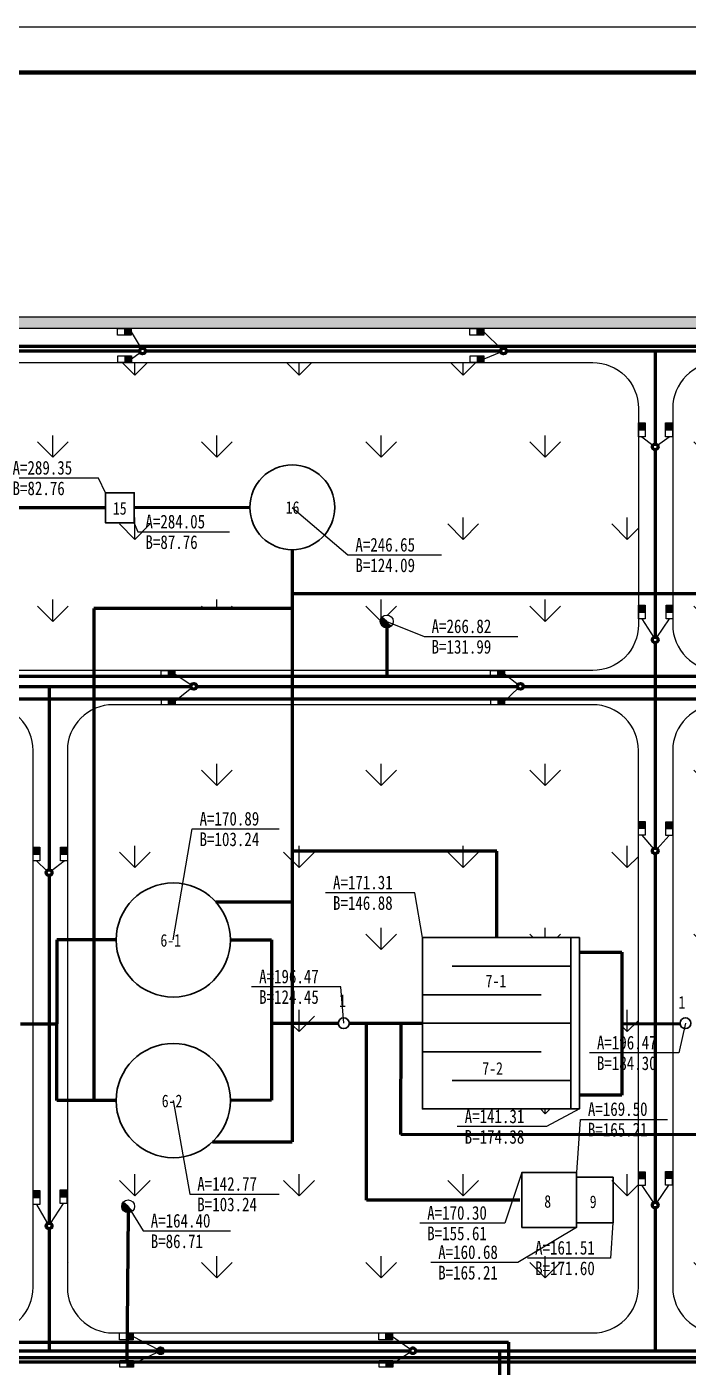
# Model space of a CAD drawing. Header units: millimetres. Extents: x 210832 to 1443773, y 126806 to 1026245.
# Drawn here: x 210980.7 to 211125.5, y 127106.3 to 127399.7 of the extents above; entities that cross this region are included whole.
import ezdxf
from ezdxf.enums import TextEntityAlignment as Align
from ezdxf.lldxf.tags import DXFTag

# ---------------------------------------------------------------- set-up
doc = ezdxf.new("R2010")
doc.units = ezdxf.units.MM
doc.header["$LTSCALE"] = 500
for name, color, linetype, lineweight in [('厂区污水管', 141, 'CW_LINE', 60), ('厂区给水管', 60, 'G_LINE', 60), ('回流污泥管', 241, 'HN_LINE', 60), ('构筑物', 7, 'Continuous', 30), ('污水管', 2, 'W_LINE', 60), ('污泥管', 40, 'WN_LINE', 60), ('泄空管', 134, 'XK_LINE', 60), ('空气管', 5, 'K_LINE', 60), ('超越管', 94, 'CY_LINE', 60), ('雨水管', 20, 'Y_LINE', 60)]:
    doc.layers.add(name, color=color, linetype=linetype, lineweight=lineweight)
for name, color, linetype in [('标注', 3, 'Continuous'), ('消火栓', 7, 'Continuous'), ('草地', 7, 'Continuous'), ('道路', 200, 'Continuous')]:
    doc.layers.add(name, color=color, linetype=linetype)
doc.styles.add('Dim_ZB', font='txt', dxfattribs={"width": 0.8})
doc.styles.get("Standard").update_dxf_attribs({"font": 'arial.ttf'})
tags = doc.linetypes.add('CW_LINE', pattern='A,12.7,-5.08,["CW",Standard,S=2.54,R=0,X=-2.54,Y=-1.27],-6.35', length=24.13).pattern_tags.tags
tags[6] = DXFTag(74, 10)
tags = doc.linetypes.add('CY_LINE', pattern='A,12.7,-5.08,["CY",Standard,S=2.54,R=0,X=-2.54,Y=-1.27],-6.35', length=24.13).pattern_tags.tags
tags[6] = DXFTag(74, 10)
tags = doc.linetypes.add('G_LINE', pattern='A,12.7,-5.08,["G",Standard,S=2.54,R=0,X=-2.54,Y=-1.27],-6.35', length=24.13).pattern_tags.tags
tags[6] = DXFTag(74, 10)
tags = doc.linetypes.add('HN_LINE', pattern='A,12.7,-5.08,["HN",Standard,S=2.54,R=0,X=-2.54,Y=-1.27],-6.35', length=24.13).pattern_tags.tags
tags[6] = DXFTag(74, 10)
tags = doc.linetypes.add('K_LINE', pattern='A,12.7,-5.08,["K",Standard,S=2.54,R=0,X=-2.54,Y=-1.27],-6.35', length=24.13).pattern_tags.tags
tags[6] = DXFTag(74, 10)
tags = doc.linetypes.add('W_LINE', pattern='A,12.7,-5.08,["W",Standard,S=2.54,R=0,X=-2.54,Y=-1.27],-6.35', length=24.13).pattern_tags.tags
tags[6] = DXFTag(74, 10)
tags = doc.linetypes.add('WN_LINE', pattern='A,12.7,-5.08,["WN",Standard,S=2.54,R=0,X=-2.54,Y=-1.27],-6.35', length=24.13).pattern_tags.tags
tags[6] = DXFTag(74, 10)
tags = doc.linetypes.add('XK_LINE', pattern='A,12.7,-5.08,["XK",Standard,S=2.54,R=0,X=-2.54,Y=-1.27],-6.35', length=24.13).pattern_tags.tags
tags[6] = DXFTag(74, 10)
tags = doc.linetypes.add('Y_LINE', pattern='A,12.7,-5.08,["Y",Standard,S=2.54,R=0,X=-2.54,Y=-1.27],-6.35', length=24.13).pattern_tags.tags
tags[6] = DXFTag(74, 10)
doc.dimstyles.new('ISO-25', dxfattribs={"dimtxt": 2.5, "dimasz": 2.5, "dimexe": 1.25, "dimexo": 0.625, "dimtad": 1, "dimtxsty": 'Standard', "dimcen": 2.5, "dimadec": 0, "dimazin": 0, "dimtfac": 1, "dimtmove": 0, "dimatfit": 3, "dimfxl": 1, "dimarcsym": 0})
pattern_1 = [(90, (210555.364, 126694.783), (-17.9605, 17.9605), [4.7625, -31.1585]), (45, (210555.364, 126694.783), (-17.9605, 17.9605), [4.7625, -20.6375]), (135, (210555.364, 126694.783), (-17.9605, -17.9605), [4.7625, -20.6375])]

# ---------------------------------------------------------------- blocks, each defined once
blk = doc.blocks.new('*U14')
at = {"ltscale": 0.002}
blk.add_line((0, 0), (19.06, 0), dxfattribs=at)
at = {"ltscale": 0.002, "style": 'Dim_ZB', "width": 0.8}
blk.add_text(' A=170.89 ', height=3, dxfattribs=at).set_placement((0, 0.75))
blk.add_text(' B=103.24 ', height=3, dxfattribs=at).set_placement((0, -0.75), align=Align.TOP_LEFT)
blk = doc.blocks.new('*U15')
at = {"ltscale": 0.002}
blk.add_line((0, 0), (19.53, 0), dxfattribs=at)
at = {"ltscale": 0.002, "style": 'Dim_ZB', "width": 0.8}
blk.add_text(' A=142.77 ', height=3, dxfattribs=at).set_placement((0, 0.75))
blk.add_text(' B=103.24 ', height=3, dxfattribs=at).set_placement((0, -0.75), align=Align.TOP_LEFT)
blk = doc.blocks.new('*U16')
at = {"ltscale": 0.002}
blk.add_line((0, 0), (-19.53, 0), dxfattribs=at)
at = {"ltscale": 0.002, "style": 'Dim_ZB', "width": 0.8}
blk.add_text(' A=171.31 ', height=3, dxfattribs=at).set_placement((-19.53, 0.75))
blk.add_text(' B=146.88 ', height=3, dxfattribs=at).set_placement((-19.53, -0.75), align=Align.TOP_LEFT)
blk = doc.blocks.new('*U17')
at = {"ltscale": 0.002}
blk.add_line((0, 0), (-19.53, 0), dxfattribs=at)
at = {"ltscale": 0.002, "style": 'Dim_ZB', "width": 0.8}
blk.add_text(' A=141.31 ', height=3, dxfattribs=at).set_placement((-19.53, 0.75))
blk.add_text(' B=174.38 ', height=3, dxfattribs=at).set_placement((-19.53, -0.75), align=Align.TOP_LEFT)
blk = doc.blocks.new('*U32')
at = {"ltscale": 0.002}
blk.add_line((0, 0), (20.48, 0), dxfattribs=at)
at = {"ltscale": 0.002, "style": 'Dim_ZB', "width": 0.8}
blk.add_text(' A=246.65 ', height=3, dxfattribs=at).set_placement((0, 0.75))
blk.add_text(' B=124.09 ', height=3, dxfattribs=at).set_placement((0, -0.75), align=Align.TOP_LEFT)
blk = doc.blocks.new('*U38')
at = {"ltscale": 0.002}
blk.add_line((0, 0), (-18.59, 0), dxfattribs=at)
at = {"ltscale": 0.002, "style": 'Dim_ZB', "width": 0.8}
blk.add_text(' A=170.30 ', height=3, dxfattribs=at).set_placement((-18.59, 0.75))
blk.add_text(' B=155.61 ', height=3, dxfattribs=at).set_placement((-18.59, -0.75), align=Align.TOP_LEFT)
blk = doc.blocks.new('*U39')
at = {"ltscale": 0.002}
blk.add_line((0, 0), (-19.06, 0), dxfattribs=at)
at = {"ltscale": 0.002, "style": 'Dim_ZB', "width": 0.8}
blk.add_text(' A=160.68 ', height=3, dxfattribs=at).set_placement((-19.06, 0.75))
blk.add_text(' B=165.21 ', height=3, dxfattribs=at).set_placement((-19.06, -0.75), align=Align.TOP_LEFT)
blk = doc.blocks.new('*U40')
at = {"ltscale": 0.002}
blk.add_line((0, 0), (19.06, 0), dxfattribs=at)
at = {"ltscale": 0.002, "style": 'Dim_ZB', "width": 0.8}
blk.add_text(' A=169.50 ', height=3, dxfattribs=at).set_placement((0, 0.75))
blk.add_text(' B=165.21 ', height=3, dxfattribs=at).set_placement((0, -0.75), align=Align.TOP_LEFT)
blk = doc.blocks.new('*U41')
at = {"ltscale": 0.002}
blk.add_line((0, 0), (-18.12, 0), dxfattribs=at)
at = {"ltscale": 0.002, "style": 'Dim_ZB', "width": 0.8}
blk.add_text(' A=161.51 ', height=3, dxfattribs=at).set_placement((-18.12, 0.75))
blk.add_text(' B=171.60 ', height=3, dxfattribs=at).set_placement((-18.12, -0.75), align=Align.TOP_LEFT)
blk = doc.blocks.new('*U42')
at = {"ltscale": 0.002}
blk.add_line((0, 0), (-19.53, 0), dxfattribs=at)
at = {"ltscale": 0.002, "style": 'Dim_ZB', "width": 0.8}
blk.add_text(' A=196.47 ', height=3, dxfattribs=at).set_placement((-19.53, 0.75))
blk.add_text(' B=124.45 ', height=3, dxfattribs=at).set_placement((-19.53, -0.75), align=Align.TOP_LEFT)
blk = doc.blocks.new('*U43')
at = {"ltscale": 0.002}
blk.add_line((0, 0), (-19.53, 0), dxfattribs=at)
at = {"ltscale": 0.002, "style": 'Dim_ZB', "width": 0.8}
blk.add_text(' A=196.47 ', height=3, dxfattribs=at).set_placement((-19.53, 0.75))
blk.add_text(' B=184.30 ', height=3, dxfattribs=at).set_placement((-19.53, -0.75), align=Align.TOP_LEFT)
blk = doc.blocks.new('*U48')
at = {"ltscale": 0.002}
blk.add_line((0, 0), (19.06, 0), dxfattribs=at)
at = {"ltscale": 0.002, "style": 'Dim_ZB', "width": 0.8}
blk.add_text(' A=164.40 ', height=3, dxfattribs=at).set_placement((0, 0.75))
blk.add_text(' B=86.71 ', height=3, dxfattribs=at).set_placement((0, -0.75), align=Align.TOP_LEFT)
blk = doc.blocks.new('*U52')
at = {"ltscale": 0.002}
blk.add_line((0, 0), (20.48, 0), dxfattribs=at)
at = {"ltscale": 0.002, "style": 'Dim_ZB', "width": 0.8}
blk.add_text(' A=266.82 ', height=3, dxfattribs=at).set_placement((0, 0.75))
blk.add_text(' B=131.99 ', height=3, dxfattribs=at).set_placement((0, -0.75), align=Align.TOP_LEFT)
blk = doc.blocks.new('*U54')
at = {"ltscale": 0.002}
blk.add_line((0, 0), (20.01, 0), dxfattribs=at)
at = {"ltscale": 0.002, "style": 'Dim_ZB', "width": 0.8}
blk.add_text(' A=284.05 ', height=3, dxfattribs=at).set_placement((0, 0.75))
blk.add_text(' B=87.76 ', height=3, dxfattribs=at).set_placement((0, -0.75), align=Align.TOP_LEFT)
blk = doc.blocks.new('*U55')
at = {"ltscale": 0.002}
blk.add_line((0, 0), (-20.48, 0), dxfattribs=at)
at = {"ltscale": 0.002, "style": 'Dim_ZB', "width": 0.8}
blk.add_text(' A=289.35 ', height=3, dxfattribs=at).set_placement((-20.48, 0.75))
blk.add_text(' B=82.76 ', height=3, dxfattribs=at).set_placement((-20.48, -0.75), align=Align.TOP_LEFT)

msp = doc.modelspace()

# ---------------------------------------------------------------- hatches: boundary and pattern name
h = msp.add_hatch(color=256)
h.dxf.hatch_style = 1
h.paths.add_polyline_path([(211002.1, 127332.18), (211003.6, 127332.18), (211003.6, 127333.68), (211002.1, 127333.68)])
h = msp.add_hatch(color=256)
h.dxf.hatch_style = 1
h.paths.add_polyline_path([(211079.24, 127332.18), (211080.74, 127332.18), (211080.74, 127333.68), (211079.24, 127333.68)])
h = msp.add_hatch(color=256)
h.dxf.hatch_style = 1
h.paths.add_polyline_path([(211002.16, 127326.19), (211003.66, 127326.19), (211003.66, 127327.69), (211002.16, 127327.69)])
h = msp.add_hatch(color=256)
h.dxf.hatch_style = 1
h.paths.add_polyline_path([(211079.29, 127326.19), (211080.79, 127326.19), (211080.79, 127327.69), (211079.29, 127327.69)])
h = msp.add_hatch(color=256)
h.dxf.hatch_style = 1
h.paths.add_polyline_path([(211116.11, 127312.97), (211114.61, 127312.97), (211114.61, 127311.47), (211116.11, 127311.47)])
h = msp.add_hatch(color=256)
h.dxf.hatch_style = 1
h.paths.add_polyline_path([(211122.06, 127312.97), (211120.56, 127312.97), (211120.56, 127311.47), (211122.06, 127311.47)])
h = msp.add_hatch(color=256)
h.dxf.hatch_style = 1
h.paths.add_polyline_path([(211116.11, 127273.09), (211114.61, 127273.09), (211114.61, 127271.59), (211116.11, 127271.59)])
h = msp.add_hatch(color=256)
h.dxf.hatch_style = 1
h.paths.add_polyline_path([(211122.15, 127273.09), (211120.65, 127273.09), (211120.65, 127271.59), (211122.15, 127271.59)])
h = msp.add_hatch(color=256)
h.dxf.hatch_style = 1
h.paths.add_polyline_path([(211011.65, 127257.29), (211013.15, 127257.29), (211013.15, 127258.79), (211011.65, 127258.79)])
h = msp.add_hatch(color=256)
h.dxf.hatch_style = 1
h.paths.add_polyline_path([(211083.76, 127257.28), (211085.26, 127257.28), (211085.26, 127258.78), (211083.76, 127258.78)])
h = msp.add_hatch(color=256)
h.dxf.hatch_style = 1
h.paths.add_polyline_path([(211011.71, 127251.29), (211013.21, 127251.29), (211013.21, 127252.79), (211011.71, 127252.79)])
h = msp.add_hatch(color=256)
h.dxf.hatch_style = 1
h.paths.add_polyline_path([(211083.82, 127251.29), (211085.32, 127251.29), (211085.32, 127252.79), (211083.82, 127252.79)])
h = msp.add_hatch(color=256)
h.dxf.hatch_style = 1
h.paths.add_polyline_path([(211116.11, 127225.74), (211114.61, 127225.74), (211114.61, 127224.24), (211116.11, 127224.24)])
h = msp.add_hatch(color=256)
h.dxf.hatch_style = 1
h.paths.add_polyline_path([(211122.09, 127225.69), (211120.59, 127225.69), (211120.59, 127224.19), (211122.09, 127224.19)])
h = msp.add_hatch(color=256)
h.dxf.hatch_style = 1
h.paths.add_polyline_path([(210983.61, 127220.12), (210982.11, 127220.12), (210982.11, 127218.62), (210983.61, 127218.62)])
h = msp.add_hatch(color=256)
h.dxf.hatch_style = 1
h.paths.add_polyline_path([(210989.63, 127220.12), (210988.13, 127220.12), (210988.13, 127218.62), (210989.63, 127218.62)])
h = msp.add_hatch(color=256)
h.dxf.hatch_style = 1
h.paths.add_polyline_path([(211116.11, 127149.06), (211114.61, 127149.06), (211114.61, 127147.56), (211116.11, 127147.56)])
h = msp.add_hatch(color=256)
h.dxf.hatch_style = 1
h.paths.add_polyline_path([(211122.02, 127149.15), (211120.52, 127149.15), (211120.52, 127147.65), (211122.02, 127147.65)])
h = msp.add_hatch(color=256)
h.dxf.hatch_style = 1
h.paths.add_polyline_path([(210983.61, 127144.93), (210982.11, 127144.93), (210982.11, 127143.43), (210983.61, 127143.43)])
h = msp.add_hatch(color=256)
h.dxf.hatch_style = 1
h.paths.add_polyline_path([(210989.52, 127145.1), (210988.02, 127145.1), (210988.02, 127143.6), (210989.52, 127143.6)])
h = msp.add_hatch(color=256)
h.dxf.hatch_style = 1
h.paths.add_polyline_path([(211002.55, 127112.29), (211004.05, 127112.29), (211004.05, 127113.79), (211002.55, 127113.79)])
h = msp.add_hatch(color=256)
h.dxf.hatch_style = 1
h.paths.add_polyline_path([(211059.27, 127112.29), (211060.77, 127112.29), (211060.77, 127113.79), (211059.27, 127113.79)])
h = msp.add_hatch(color=256)
h.dxf.hatch_style = 1
h.paths.add_polyline_path([(211002.61, 127106.29), (211004.11, 127106.29), (211004.11, 127107.79), (211002.61, 127107.79)])
h = msp.add_hatch(color=256)
h.dxf.hatch_style = 1
h.paths.add_polyline_path([(211059.33, 127106.29), (211060.83, 127106.29), (211060.83, 127107.79), (211059.33, 127107.79)])
at = {"layer": '消火栓'}
h = msp.add_hatch(color=0, dxfattribs=at)
h.dxf.hatch_style = 1
h.paths.add_polyline_path([(211058.46, 127270.44, 0.181345), (211058.11, 127269.52, 0.692986), (211060.58, 127268.59)])
h = msp.add_hatch(color=0, dxfattribs=at)
h.dxf.hatch_style = 1
h.paths.add_polyline_path([(211001.86, 127142.42, 0.181345), (211001.52, 127141.5, 0.692986), (211003.98, 127140.57)])
at = {"layer": '草地'}
h = msp.add_hatch(dxfattribs=at)
h.set_pattern_fill('GRASS', color=256, scale=0.075)
h.set_pattern_definition([(90, (210624.0874, 126719.6288), (-1.3470384, 1.3470384), [0.3571875, -2.3368893]), (45, (210624.0874, 126719.6288), (-1.3470384, 1.3470384), [0.3571875, -1.5478125]), (135, (210624.0874, 126719.6288), (-1.3470384, -1.3470384), [0.3571875, -1.5478125])])
h.paths.add_polyline_path([(210883.73, 126986.19), (211283.73, 126986.19), (211283.73, 127336.19), (210883.73, 127336.19)])
h.paths.add_polyline_path([(210886.23, 127323.69), (210886.23, 126998.69, 0.414214), (210896.23, 126988.69), (211271.23, 126988.69, 0.414214), (211281.23, 126998.69), (211281.23, 127323.69, 0.414214), (211271.23, 127333.69), (210896.23, 127333.69, 0.414214)], flags=16)
h = msp.add_hatch(dxfattribs=at)
h.set_pattern_fill('GRASS', color=256)
h.set_pattern_definition(pattern_1)
edge = h.paths.add_edge_path()
edge.add_arc((211104.61, 127241.29), 10, 0, 90)
edge.add_line((211104.61, 127251.29), (211038.84, 127251.29))
edge.add_line((211038.84, 127251.29), (211038.84, 127219.22))
edge.add_line((211038.84, 127219.22), (211083.58, 127219.22))
edge.add_line((211083.58, 127219.22), (211083.58, 127200.33))
edge.add_line((211083.58, 127200.33), (211099.83, 127200.33))
edge.add_line((211099.83, 127200.33), (211101.7, 127200.33))
edge.add_line((211101.7, 127200.33), (211101.7, 127197.11))
edge.add_line((211101.7, 127197.11), (211110.96, 127197.11))
edge.add_line((211110.96, 127197.11), (211110.96, 127181.46))
edge.add_line((211110.96, 127181.46), (211114.61, 127181.47))
edge.add_line((211114.61, 127181.47), (211114.61, 127241.29))
edge = h.paths.add_edge_path()
edge.add_line((211038.84, 127251.29), (210999.61, 127251.29))
edge.add_arc((210999.61, 127241.29), 10, 90, 114.7473)
edge.add_line((210995.42, 127250.37), (210995.42, 127208.95))
edge.add_line((210995.42, 127208.95), (211004.28, 127208.96))
edge.add_arc((211012.79, 127199.8), 12.5, 41.7295, 132.8723, ccw=False)
edge.add_line((211022.11, 127208.12), (211038.84, 127208.12))
edge.add_line((211038.84, 127208.12), (211038.84, 127251.29))
edge = h.paths.add_edge_path(flags=17)
edge.add_line((211083.58, 127219.22), (211038.84, 127219.22))
edge.add_line((211038.84, 127219.22), (211038.84, 127208.12))
edge.add_line((211038.84, 127208.12), (211038.84, 127181.58))
edge.add_line((211038.84, 127181.58), (211048.91, 127181.58))
edge.add_arc((211050.1, 127181.58), 1.19, 0, 179.9864, ccw=False)
edge.add_line((211051.29, 127181.58), (211067.33, 127181.58))
edge.add_line((211067.33, 127181.58), (211067.33, 127200.33))
edge.add_line((211067.33, 127200.33), (211083.58, 127200.33))
edge.add_line((211083.58, 127200.33), (211083.58, 127219.22))
edge = h.paths.add_edge_path()
edge.add_line((211055.09, 127181.58), (211051.29, 127181.58))
edge.add_arc((211050.1, 127181.58), 1.19, 179.9864, 360, ccw=False)
edge.add_line((211048.91, 127181.58), (211038.84, 127181.58))
edge.add_line((211038.84, 127181.58), (211038.84, 127155.61))
edge.add_line((211038.84, 127155.61), (211021.41, 127155.61))
edge.add_arc((211012.79, 127164.65), 12.5, 180, 313.6405, ccw=False)
edge.add_line((211000.29, 127164.65), (210989.61, 127164.65))
edge.add_line((210989.61, 127164.65), (210989.61, 127123.79))
edge.add_arc((210999.61, 127123.79), 10, 180, 270)
edge.add_line((210999.61, 127113.79), (211001.05, 127113.79))
edge.add_line((211001.05, 127113.79), (211001.05, 127113.79))
edge.add_line((211001.05, 127113.79), (211002.67, 127113.79))
edge.add_line((211002.67, 127113.79), (211002.92, 127140.09))
edge.add_arc((211002.92, 127141.5), 1.41, 180, 270, ccw=False)
edge.add_arc((211002.92, 127141.5), 1.41, 0, 180, ccw=False)
edge.add_arc((211002.92, 127141.5), 1.41, -90, 0, ccw=False)
edge.add_line((211002.92, 127140.09), (211002.67, 127113.79))
edge.add_line((211002.67, 127113.79), (211004.05, 127113.79))
edge.add_line((211004.05, 127113.79), (211057.77, 127113.79))
edge.add_line((211057.77, 127113.79), (211057.77, 127113.79))
edge.add_line((211057.77, 127113.79), (211060.77, 127113.79))
edge.add_line((211060.77, 127113.79), (211104.61, 127113.79))
edge.add_arc((211104.61, 127123.79), 10, 270, 360)
edge.add_line((211114.61, 127123.79), (211114.61, 127131.32))
edge.add_line((211114.61, 127131.32), (211062.64, 127131.32))
edge.add_line((211062.64, 127131.32), (211062.64, 127142.88))
edge.add_line((211062.64, 127142.88), (211055.08, 127142.88))
edge.add_line((211055.08, 127142.88), (211055.09, 127181.58))
h.paths.add_polyline_path([(211114.61, 127181.47), (211110.96, 127181.46), (211110.96, 127165.8), (211101.7, 127165.8), (211101.7, 127162.83), (211099.83, 127162.83), (211067.33, 127162.83), (211067.33, 127181.58), (211062.65, 127181.58), (211062.64, 127142.88), (211088.64, 127142.88), (211088.64, 127149.07), (211097.89, 127149.07), (211097.89, 127136.7), (211088.64, 127136.7), (211088.64, 127142.88), (211062.64, 127142.88), (211062.64, 127131.32), (211114.61, 127131.32)], flags=17)
h.paths.add_polyline_path([(211101.65, 127147.32), (211108.31, 127147.32), (211108.31, 127137.56), (211101.65, 127137.56)], flags=16)
edge = h.paths.add_edge_path()
edge.add_line((211172.32, 127235.02), (211183.36, 127235.23))
edge.add_line((211183.36, 127235.23), (211183.36, 127251.29))
edge.add_line((211183.36, 127251.29), (211132.11, 127251.29))
edge.add_arc((211132.11, 127241.29), 10, 90, 180)
edge.add_line((211122.11, 127241.29), (211122.11, 127181.51))
edge.add_line((211122.11, 127181.51), (211123.72, 127181.52))
edge.add_arc((211124.9, 127181.58), 1.19, 0, 183.0386, ccw=False)
edge.add_line((211126.09, 127181.58), (211128.14, 127181.58))
edge.add_line((211128.14, 127181.58), (211128.14, 127226.29))
edge.add_line((211128.14, 127226.29), (211148.43, 127226.29))
edge.add_arc((211139.84, 127286.87), 61.19, 278.064, 302.0608)
edge = h.paths.add_edge_path()
edge.add_arc((211263.73, 127241.29), 10, 0, 90)
edge.add_line((211263.73, 127251.29), (211226.73, 127251.29))
edge.add_line((211226.73, 127251.29), (211226.73, 127202.97))
edge.add_line((211226.73, 127202.97), (211255.16, 127202.97))
edge.add_line((211255.16, 127202.97), (211255.16, 127182))
edge.add_line((211255.16, 127182), (211261.21, 127182))
edge.add_line((211261.21, 127182), (211261.21, 127181.5))
edge.add_line((211261.21, 127181.5), (211273.73, 127181.5))
edge.add_line((211273.73, 127181.5), (211273.73, 127216.09))
edge.add_line((211273.73, 127216.09), (211266.02, 127216.09))
edge.add_arc((211264.61, 127216.09), 1.41, -180, 0, ccw=False)
edge.add_arc((211264.61, 127216.09), 1.41, 0, 180, ccw=False)
edge.add_line((211266.02, 127216.09), (211273.73, 127216.09))
edge.add_line((211273.73, 127216.09), (211273.73, 127241.29))
edge = h.paths.add_edge_path()
edge.add_line((211265.11, 127181.5), (211261.21, 127181.5))
edge.add_line((211261.21, 127181.5), (211261.21, 127181))
edge.add_line((211261.21, 127181), (211249.11, 127181))
edge.add_line((211249.11, 127181), (211249.11, 127181.58))
edge.add_line((211249.11, 127181.58), (211240.48, 127181.58))
edge.add_line((211240.48, 127181.58), (211240.48, 127174.08))
edge.add_line((211240.48, 127174.08), (211236.73, 127174.08))
edge.add_line((211236.73, 127174.08), (211216.73, 127174.08))
edge.add_line((211216.73, 127174.08), (211216.73, 127180.26))
edge.add_line((211216.73, 127180.26), (211213.32, 127180.26))
edge.add_line((211213.32, 127180.26), (211213.32, 127156.32))
edge.add_line((211213.32, 127156.32), (211222.89, 127156.32))
edge.add_line((211222.89, 127156.32), (211222.89, 127160.08))
edge.add_line((211222.89, 127160.08), (211239.19, 127160.08))
edge.add_line((211239.19, 127160.08), (211239.19, 127152.55))
edge.add_line((211239.19, 127152.55), (211222.89, 127152.55))
edge.add_line((211222.89, 127152.55), (211222.89, 127156.32))
edge.add_line((211222.89, 127156.32), (211213.32, 127156.32))
edge.add_line((211213.32, 127156.32), (211213.32, 127180.26))
edge.add_line((211213.32, 127180.26), (211206.73, 127180.26))
edge.add_line((211206.73, 127180.26), (211206.73, 127181.58))
edge.add_line((211206.73, 127181.58), (211206.12, 127181.58))
edge.add_line((211206.12, 127181.58), (211206.12, 127146.02))
edge.add_line((211206.12, 127146.02), (211191.35, 127146.02))
edge.add_line((211191.35, 127146.02), (211191.35, 127139.63))
edge.add_line((211191.35, 127139.63), (211182, 127139.63))
edge.add_arc((211151.38, 127191.58), 60.3, 267.8262, 300.5121, ccw=False)
edge.add_line((211149.09, 127131.32), (211122.11, 127131.32))
edge.add_line((211122.11, 127131.32), (211122.11, 127123.79))
edge.add_arc((211132.11, 127123.79), 10, 180, 270)
edge.add_line((211132.11, 127113.79), (211133.26, 127113.79))
edge.add_line((211133.26, 127113.79), (211133.26, 127113.79))
edge.add_line((211133.26, 127113.79), (211136.26, 127113.79))
edge.add_line((211136.26, 127113.79), (211151.08, 127113.79))
edge.add_line((211151.08, 127113.79), (211151.08, 127116.65))
edge.add_arc((211151.08, 127118.05), 1.41, 180, 270, ccw=False)
edge.add_arc((211151.08, 127118.05), 1.41, 0, 180, ccw=False)
edge.add_arc((211151.08, 127118.05), 1.41, -90, 0, ccw=False)
edge.add_line((211151.08, 127116.65), (211151.08, 127113.79))
edge.add_line((211151.08, 127113.79), (211201.84, 127113.79))
edge.add_line((211201.84, 127113.79), (211201.84, 127113.79))
edge.add_line((211201.84, 127113.79), (211204.84, 127113.79))
edge.add_line((211204.84, 127113.79), (211263.73, 127113.79))
edge.add_arc((211263.73, 127123.79), 10, 270, 277.949)
edge.add_line((211265.11, 127113.88), (211265.11, 127181.5))
h.paths.add_polyline_path([(211226.73, 127251.29), (211206.12, 127251.29), (211206.12, 127181.58), (211206.73, 127181.58), (211206.73, 127182.95), (211216.73, 127182.95), (211216.73, 127189.08), (211226.73, 127189.08)])
h.paths.add_polyline_path([(211206.12, 127230.52), (211183.36, 127230.52), (211183.36, 127219.37), (211191.35, 127219.37), (211191.35, 127181.58), (211206.12, 127181.58)])
h.paths.add_polyline_path([(211206.12, 127251.29), (211183.36, 127251.29), (211183.36, 127230.52), (211206.12, 127230.52)])
edge = h.paths.add_edge_path()
edge.add_arc((211263.73, 127316.19), 10, 0, 90)
edge.add_line((211263.73, 127326.19), (211132.11, 127326.19))
edge.add_arc((211132.11, 127316.19), 10, 90, 180)
edge.add_line((211122.11, 127316.19), (211122.11, 127275.54))
edge.add_line((211122.11, 127275.54), (211183.36, 127275.54))
edge.add_line((211183.36, 127275.54), (211183.36, 127258.79))
edge.add_line((211183.36, 127258.79), (211263.73, 127258.79))
edge.add_arc((211263.73, 127268.79), 10, 270, 360)
edge.add_line((211273.73, 127268.79), (211273.73, 127316.19))
edge = h.paths.add_edge_path(flags=16)
edge.add_arc((211153.09, 127316.41), 1.41, 0, 360)
h.paths.add_polyline_path([(211211.22, 127303.07), (211235.64, 127303.07), (211235.64, 127290.26), (211211.22, 127290.26)], flags=16)
edge = h.paths.add_edge_path(flags=17)
edge.add_line((211183.36, 127275.54), (211122.11, 127275.54))
edge.add_line((211122.11, 127275.54), (211122.11, 127268.79))
edge.add_arc((211132.11, 127268.79), 10, 180, 270)
edge.add_line((211132.11, 127258.79), (211157.31, 127258.79))
edge.add_line((211157.31, 127258.79), (211157.31, 127258.79))
edge.add_line((211157.31, 127258.79), (211160.31, 127258.79))
edge.add_line((211160.31, 127258.79), (211183.36, 127258.79))
edge.add_line((211183.36, 127258.79), (211183.36, 127275.54))
edge = h.paths.add_edge_path(flags=17)
edge.add_arc((211104.61, 127316.19), 10, 0, 90)
edge.add_line((211104.61, 127326.19), (210903.73, 127326.19))
edge.add_arc((210903.73, 127316.19), 10, 90, 143.1256)
edge.add_line((210895.73, 127322.19), (210895.27, 127321.52))
edge.add_arc((210903.73, 127316.19), 10, 147.7619, 180)
edge.add_line((210893.73, 127316.19), (210893.73, 127312.3))
edge.add_line((210893.73, 127312.3), (210914.34, 127312.3))
edge.add_arc((210915.75, 127312.3), 1.41, 0, 180, ccw=False)
edge.add_arc((210915.75, 127312.3), 1.41, -180, 0, ccw=False)
edge.add_line((210914.34, 127312.3), (210893.73, 127312.3))
edge.add_line((210893.73, 127312.3), (210893.73, 127296.19))
edge.add_line((210893.73, 127296.19), (210997.2, 127296.19))
edge.add_arc((211000.95, 127296.19), 3.75, 0, 180, ccw=False)
edge.add_arc((211000.95, 127296.19), 3.75, 331.2923, 360, ccw=False)
edge.add_line((211004.24, 127294.39), (211029.55, 127294.5))
edge.add_arc((211038.84, 127294.5), 9.29, 0, 180, ccw=False)
edge.add_arc((211038.84, 127294.5), 9.29, 318.7542, 360, ccw=False)
edge.add_line((211045.83, 127288.37), (211045.71, 127275.54))
edge.add_line((211045.71, 127275.54), (211114.61, 127275.54))
edge.add_line((211114.61, 127275.54), (211114.61, 127316.19))
edge = h.paths.add_edge_path()
edge.add_arc((211104.61, 127316.19), 10, 0, 90)
edge.add_line((211104.61, 127326.19), (210903.73, 127326.19))
edge.add_arc((210903.73, 127316.19), 10, 90, 180)
edge.add_line((210893.73, 127316.19), (210893.73, 127296.19))
edge.add_line((210893.73, 127296.19), (210997.2, 127296.19))
edge.add_arc((211000.95, 127296.19), 3.75, 0, 180, ccw=False)
edge.add_arc((211000.95, 127296.19), 3.75, 331.2923, 360, ccw=False)
edge.add_line((211004.24, 127294.39), (211029.55, 127294.5))
edge.add_arc((211038.84, 127294.5), 9.29, 0, 180, ccw=False)
edge.add_arc((211038.84, 127294.5), 9.29, -180, 0, ccw=False)
edge.add_line((211029.55, 127294.5), (211004.24, 127294.39))
edge.add_arc((211000.95, 127296.19), 3.75, 180, 331.2923, ccw=False)
edge.add_line((210997.2, 127296.19), (210893.73, 127296.19))
edge.add_line((210893.73, 127296.19), (210893.73, 127271.73))
edge.add_line((210893.73, 127271.73), (210893.74, 127271.73))
edge.add_line((210893.74, 127271.73), (210893.74, 127268.61))
edge.add_arc((210903.73, 127268.88), 10, 181.5165, 269.9246)
edge.add_line((210903.72, 127258.88), (210938.83, 127258.83))
edge.add_line((210938.83, 127258.83), (210941.95, 127258.83))
edge.add_line((210941.95, 127258.83), (210941.95, 127258.83))
edge.add_line((210941.95, 127258.83), (210972.11, 127258.79))
edge.add_line((210972.11, 127258.79), (211104.61, 127258.79))
edge.add_arc((211104.61, 127268.79), 10, 270, 360)
edge.add_line((211114.61, 127268.79), (211114.61, 127316.19))
edge = h.paths.add_edge_path(flags=16)
edge.add_arc((211059.52, 127269.52), 1.41, 0, 360)
edge = h.paths.add_edge_path(flags=17)
edge.add_line((211114.61, 127268.79), (211114.61, 127275.54))
edge.add_line((211114.61, 127275.54), (211045.71, 127275.54))
edge.add_line((211045.71, 127275.54), (211045.83, 127288.37))
edge.add_arc((211038.84, 127294.5), 9.29, 270, 318.7542, ccw=False)
edge.add_line((211038.84, 127285.21), (211038.84, 127258.79))
edge.add_line((211038.84, 127258.79), (211059.52, 127258.79))
edge.add_line((211059.52, 127258.79), (211059.52, 127268.11))
edge.add_arc((211059.52, 127269.52), 1.41, 180, 270, ccw=False)
edge.add_arc((211059.52, 127269.52), 1.41, 0, 180, ccw=False)
edge.add_arc((211059.52, 127269.52), 1.41, -90, 0, ccw=False)
edge.add_line((211059.52, 127268.11), (211059.52, 127258.79))
edge.add_line((211059.52, 127258.79), (211104.61, 127258.79))
edge.add_arc((211104.61, 127268.79), 10, 270, 360)
edge = h.paths.add_edge_path(flags=16)
edge.add_arc((211038.84, 127294.5), 9.29, 246.273, 270, ccw=False)
edge.add_line((211035.1, 127285.99), (211035.1, 127272.39))
edge.add_line((211035.1, 127272.39), (210995.42, 127272.39))
edge.add_line((210995.42, 127272.39), (210995.42, 127258.79))
edge.add_line((210995.42, 127258.79), (211010.15, 127258.79))
edge.add_line((211010.15, 127258.79), (211010.15, 127258.79))
edge.add_line((211010.15, 127258.79), (211013.15, 127258.79))
edge.add_line((211013.15, 127258.79), (211038.84, 127258.79))
edge.add_line((211038.84, 127258.79), (211038.84, 127285.21))
edge = h.paths.add_edge_path()
edge.add_arc((211070.66, 127096.28), 10, 360, 449.999)
edge.add_line((211070.66, 127106.28), (210903.73, 127106.29))
edge.add_arc((210903.73, 127096.29), 10, 89.999, 180)
edge.add_line((210893.73, 127096.29), (210893.73, 127085.26))
edge.add_line((210893.73, 127085.26), (210893.74, 127085.26))
edge.add_line((210893.74, 127085.26), (210893.74, 127082.26))
edge.add_line((210893.74, 127082.26), (210893.74, 127029.12))
edge.add_line((210893.74, 127029.12), (210902.16, 127029.12))
edge.add_arc((210903.56, 127029.12), 1.41, 0, 180, ccw=False)
edge.add_arc((210903.56, 127029.12), 1.41, -180, 0, ccw=False)
edge.add_line((210902.16, 127029.12), (210893.73, 127029.12))
edge.add_line((210893.73, 127029.12), (210893.73, 127006.19))
edge.add_arc((210903.73, 127006.19), 10, 180, 238.044)
edge.add_line((210898.44, 126997.7), (210899.51, 126997.12))
edge.add_arc((210903.73, 127006.19), 10, 245.0065, 270)
edge.add_line((210903.73, 126996.19), (210907.77, 126996.19))
edge.add_line((210907.77, 126996.19), (210979.27, 126996.19))
edge.add_line((210979.27, 126996.19), (210979.27, 126996.19))
edge.add_line((210979.27, 126996.19), (210982.27, 126996.19))
edge.add_line((210982.27, 126996.19), (211051.57, 126996.19))
edge.add_line((211051.57, 126996.19), (211051.58, 127003.38))
edge.add_arc((211051.58, 127004.78), 1.41, 180, 270, ccw=False)
edge.add_arc((211051.58, 127004.78), 1.41, 0, 180, ccw=False)
edge.add_arc((211051.58, 127004.78), 1.41, -90, 0, ccw=False)
edge.add_line((211051.58, 127003.38), (211051.57, 126996.19))
edge.add_line((211051.57, 126996.19), (211054.07, 126996.19))
edge.add_line((211054.07, 126996.19), (211054.07, 126996.19))
edge.add_line((211054.07, 126996.19), (211057.07, 126996.19))
edge.add_line((211057.07, 126996.19), (211070.66, 126996.19))
edge.add_arc((211070.66, 127006.19), 10, 270, 360)
edge.add_line((211080.66, 127006.19), (211080.66, 127096.28))
edge = h.paths.add_edge_path()
edge.add_arc((211152.84, 127096.28), 10, 360, 450.0014)
edge.add_line((211152.84, 127106.28), (211098.16, 127106.28))
edge.add_arc((211098.16, 127096.28), 10, 90.0014, 180)
edge.add_line((211088.16, 127096.28), (211088.16, 127035.26))
edge.add_line((211088.16, 127035.26), (211240.97, 127035.26))
edge.add_line((211240.97, 127035.26), (211240.97, 127027.33))
edge.add_line((211240.97, 127027.33), (211256.17, 127027.33))
edge.add_line((211256.17, 127027.33), (211256.17, 127004.83))
edge.add_line((211256.17, 127004.83), (211244.08, 127004.83))
edge.add_line((211244.08, 127004.83), (211244.07, 126996.19))
edge.add_line((211244.07, 126996.19), (211261.96, 126996.19))
edge.add_line((211261.96, 126996.19), (211261.96, 126996.19))
edge.add_line((211261.96, 126996.19), (211263.94, 126996.19))
edge.add_arc((211263.73, 127006.19), 10, 271.1844, 360)
edge.add_line((211273.73, 127006.19), (211273.73, 127096.29))
edge.add_arc((211263.73, 127096.29), 10, 0, 90)
edge.add_line((211263.73, 127106.29), (211191.34, 127106.29))
edge.add_line((211191.34, 127106.29), (211191.34, 127083.34))
edge.add_line((211191.34, 127083.34), (211195.68, 127083.34))
edge.add_line((211195.68, 127083.34), (211195.68, 127052.09))
edge.add_line((211195.68, 127052.09), (211151.93, 127052.09))
edge.add_line((211151.93, 127052.09), (211151.93, 127083.34))
edge.add_line((211151.93, 127083.34), (211162.84, 127083.34))
edge.add_line((211162.84, 127083.34), (211162.84, 127096.28))
edge = h.paths.add_edge_path(flags=17)
edge.add_line((211163.69, 127029.49), (211179.07, 127029.49))
edge.add_line((211179.07, 127029.49), (211179.07, 127035.26))
edge.add_line((211179.07, 127035.26), (211088.16, 127035.26))
edge.add_line((211088.16, 127035.26), (211088.16, 127006.19))
edge.add_arc((211098.16, 127006.19), 10, 180, 270)
edge.add_line((211098.16, 126996.19), (211137.19, 126996.19))
edge.add_line((211137.19, 126996.19), (211137.2, 127004.5))
edge.add_line((211137.2, 127004.5), (211112.63, 127004.5))
edge.add_line((211112.63, 127004.5), (211112.63, 127029.5))
edge.add_line((211112.63, 127029.5), (211143.88, 127029.5))
edge.add_line((211143.88, 127029.5), (211143.88, 127004.5))
edge.add_line((211143.88, 127004.5), (211137.2, 127004.5))
edge.add_line((211137.2, 127004.5), (211137.19, 126996.19))
edge.add_line((211137.19, 126996.19), (211179.45, 126996.19))
edge.add_line((211179.45, 126996.19), (211179.45, 126996.19))
edge.add_line((211179.45, 126996.19), (211182.45, 126996.19))
edge.add_line((211182.45, 126996.19), (211201.52, 126996.19))
edge.add_line((211201.52, 126996.19), (211201.53, 126999.52))
edge.add_arc((211201.53, 127000.93), 1.41, 180, 270, ccw=False)
edge.add_arc((211201.53, 127000.93), 1.41, 0, 180, ccw=False)
edge.add_arc((211201.53, 127000.93), 1.41, -90, 0, ccw=False)
edge.add_line((211201.53, 126999.52), (211201.52, 126996.19))
edge.add_line((211201.52, 126996.19), (211244.07, 126996.19))
edge.add_line((211244.07, 126996.19), (211244.08, 127004.83))
edge.add_line((211244.08, 127004.83), (211222.42, 127004.83))
edge.add_line((211222.42, 127004.83), (211222.42, 127027.33))
edge.add_line((211222.42, 127027.33), (211240.97, 127027.33))
edge.add_line((211240.97, 127027.33), (211240.97, 127035.26))
edge.add_line((211240.97, 127035.26), (211179.07, 127035.26))
edge.add_line((211179.07, 127035.26), (211179.07, 127029.49))
edge.add_line((211179.07, 127029.49), (211199.74, 127029.49))
edge.add_line((211199.74, 127029.49), (211199.74, 127004.81))
edge.add_line((211199.74, 127004.81), (211163.69, 127004.81))
edge.add_line((211163.69, 127004.81), (211163.69, 127029.49))
edge = h.paths.add_edge_path(flags=16)
edge.add_line((211112.63, 127029.5), (211124.26, 127029.5))
edge.add_line((211124.26, 127029.5), (211124.26, 127035.26))
edge.add_line((211124.26, 127035.26), (211088.16, 127035.26))
edge.add_line((211088.16, 127035.26), (211088.16, 127006.19))
edge.add_arc((211098.16, 127006.19), 10, 180, 270)
edge.add_line((211098.16, 126996.19), (211118.44, 126996.19))
edge.add_line((211118.44, 126996.19), (211118.44, 126996.19))
edge.add_line((211118.44, 126996.19), (211121.44, 126996.19))
edge.add_line((211121.44, 126996.19), (211137.19, 126996.19))
edge.add_line((211137.19, 126996.19), (211137.2, 127004.5))
edge.add_line((211137.2, 127004.5), (211112.63, 127004.5))
edge.add_line((211112.63, 127004.5), (211112.63, 127029.5))
edge = h.paths.add_edge_path(flags=16)
edge.add_line((211222.42, 127027.33), (211240.97, 127027.33))
edge.add_line((211240.97, 127027.33), (211240.97, 127035.26))
edge.add_line((211240.97, 127035.26), (211179.07, 127035.26))
edge.add_line((211179.07, 127035.26), (211179.07, 127029.49))
edge.add_line((211179.07, 127029.49), (211199.74, 127029.49))
edge.add_line((211199.74, 127029.49), (211199.74, 127004.81))
edge.add_line((211199.74, 127004.81), (211163.69, 127004.81))
edge.add_line((211163.69, 127004.81), (211163.69, 127029.49))
edge.add_line((211163.69, 127029.49), (211179.07, 127029.49))
edge.add_line((211179.07, 127029.49), (211179.07, 127035.26))
edge.add_line((211179.07, 127035.26), (211124.26, 127035.26))
edge.add_line((211124.26, 127035.26), (211124.26, 127029.5))
edge.add_line((211124.26, 127029.5), (211143.88, 127029.5))
edge.add_line((211143.88, 127029.5), (211143.88, 127004.5))
edge.add_line((211143.88, 127004.5), (211137.2, 127004.5))
edge.add_line((211137.2, 127004.5), (211137.19, 126996.19))
edge.add_line((211137.19, 126996.19), (211179.45, 126996.19))
edge.add_line((211179.45, 126996.19), (211179.45, 126996.19))
edge.add_line((211179.45, 126996.19), (211182.45, 126996.19))
edge.add_line((211182.45, 126996.19), (211201.52, 126996.19))
edge.add_line((211201.52, 126996.19), (211201.53, 126999.52))
edge.add_arc((211201.53, 127000.93), 1.41, 180, 270, ccw=False)
edge.add_arc((211201.53, 127000.93), 1.41, 0, 180, ccw=False)
edge.add_arc((211201.53, 127000.93), 1.41, -90, 0, ccw=False)
edge.add_line((211201.53, 126999.52), (211201.52, 126996.19))
edge.add_line((211201.52, 126996.19), (211244.07, 126996.19))
edge.add_line((211244.07, 126996.19), (211244.08, 127004.83))
edge.add_line((211244.08, 127004.83), (211222.42, 127004.83))
edge.add_line((211222.42, 127004.83), (211222.42, 127027.33))
h = msp.add_hatch(dxfattribs=at)
h.set_pattern_fill('GRASS', color=256)
h.set_pattern_definition(pattern_1)
h.paths.add_polyline_path([(211114.61, 127316.19, 0.414214), (211104.61, 127326.19), (210903.73, 127326.19, 0.236047), (210895.73, 127322.19), (210895.27, 127321.52, 0.141601), (210893.73, 127316.19), (210893.73, 127312.3), (210914.34, 127312.3, -1), (210917.15, 127312.3, -1), (210914.34, 127312.3), (210893.73, 127312.3), (210893.73, 127296.19), (210997.2, 127296.19, -1), (211004.7, 127296.19, -0.12592), (211004.24, 127294.39), (211029.55, 127294.5, -1), (211048.13, 127294.5, -0.181937), (211045.83, 127288.37), (211045.71, 127275.54), (211114.61, 127275.54)])
h = msp.add_hatch(dxfattribs=at)
h.set_pattern_fill('GRASS', color=256)
h.set_pattern_definition(pattern_1)
h.paths.add_polyline_path([(211114.61, 127268.79), (211114.61, 127275.54), (211045.71, 127275.54), (211045.83, 127288.37, -0.215998), (211038.84, 127285.21), (211038.84, 127258.79), (211059.52, 127258.79), (211059.52, 127268.11, -0.414214), (211058.11, 127269.52, -1), (211060.92, 127269.52, -0.414214), (211059.52, 127268.11), (211059.52, 127258.79), (211104.61, 127258.79, 0.414214)])
h = msp.add_hatch(dxfattribs=at)
h.set_pattern_fill('GRASS', color=256)
h.set_pattern_definition(pattern_1)
h.paths.add_polyline_path([(210972.11, 127251.29), (210917.11, 127251.29), (210903.73, 127251.29, 0.414214), (210893.73, 127241.29), (210893.73, 127123.79, 0.414214), (210903.73, 127113.79), (210917.11, 127113.79), (210972.11, 127113.79, 0.414214), (210982.11, 127123.79), (210982.11, 127241.29, 0.414214)])
h.paths.add_polyline_path([(210958.88, 127190.96), (210965.57, 127190.96, -0.758864), (210971.21, 127189.38), (210979.37, 127189.38), (210979.37, 127173.58), (210971.21, 127173.7, -0.992699), (210965.13, 127173.75), (210954.04, 127173.75), (210954.04, 127181.52), (210949.37, 127181.52, -1), (210947, 127181.52), (210939.66, 127181.52), (210939.66, 127180.47), (210936.77, 127180.47), (210936.77, 127178.97), (210931.77, 127178.97), (210931.77, 127180.47), (210928.88, 127180.47), (210928.88, 127181.47), (210917.65, 127181.53, -1), (210915.28, 127181.53, -1), (210917.65, 127181.53), (210928.88, 127181.47), (210928.88, 127182.47), (210931.77, 127182.47), (210931.77, 127183.97), (210936.77, 127183.97), (210936.77, 127182.47), (210939.66, 127182.47), (210939.66, 127181.52), (210947, 127181.52, -1), (210949.37, 127181.52), (210954.04, 127181.52), (210954.04, 127189.36), (210958.88, 127189.37)], flags=16)
h.paths.add_polyline_path([(210914.79, 127162.32, -1), (210911.98, 127162.32, -1)], flags=16)

# ---------------------------------------------------------------- linework, layer by layer
for p, q in [((211002.1, 127333.68), (211002.1, 127332.18)), ((211079.24, 127333.68), (211079.24, 127332.18)), ((211003.6, 127332.93), (211005.76, 127329.26)), ((211080.74, 127332.93), (211084.64, 127329.16)), ((211002.16, 127327.69), (211002.16, 127326.19)), ((211005.57, 127328.35), (211003.66, 127326.94)), ((211079.29, 127327.69), (211079.29, 127326.19)), ((211084.51, 127328.48), (211080.79, 127326.94)), ((211114.61, 127311.47), (211116.11, 127311.47)), ((211115.36, 127309.97), (211117.79, 127308.12)), ((211118.78, 127308.11), (211121.31, 127309.97)), ((211120.56, 127311.47), (211122.06, 127311.47)), ((211114.61, 127271.59), (211116.11, 127271.59)), ((211120.65, 127271.59), (211122.15, 127271.59)), ((211115.36, 127270.09), (211117.95, 127266.02)), ((211118.63, 127266.01), (211121.4, 127270.09)), ((211011.65, 127258.79), (211011.65, 127257.29)), ((211013.15, 127258.04), (211016.74, 127255.67)), ((211083.76, 127258.78), (211083.76, 127257.28)), ((211085.26, 127258.03), (211088.27, 127255.71)), ((211016.78, 127254.93), (211013.21, 127252.04)), ((211088.31, 127254.89), (211085.32, 127252.04)), ((211011.71, 127252.79), (211011.71, 127251.29)), ((211083.82, 127252.79), (211083.82, 127251.29)), ((211114.61, 127224.24), (211116.11, 127224.24)), ((211115.36, 127222.74), (211117.88, 127219.78)), ((211118.7, 127219.77), (211121.34, 127222.69)), ((211120.59, 127224.19), (211122.09, 127224.19)), ((210982.11, 127218.62), (210983.61, 127218.62)), ((210988.13, 127218.62), (210989.63, 127218.62)), ((210982.86, 127217.12), (210985.15, 127214.97)), ((210986.1, 127214.93), (210988.88, 127217.12)), ((211114.61, 127147.56), (211116.11, 127147.56)), ((211115.36, 127146.06), (211117.93, 127142.3)), ((211118.63, 127142.29), (211121.27, 127146.15)), ((211120.52, 127147.65), (211122.02, 127147.65)), ((210982.11, 127143.43), (210983.61, 127143.43)), ((210988.02, 127143.6), (210989.52, 127143.6)), ((210982.86, 127141.93), (210985.29, 127137.75)), ((210985.95, 127137.74), (210988.77, 127142.1)), ((211002.55, 127113.79), (211002.55, 127112.29)), ((211004.05, 127113.04), (211009.46, 127110.18)), ((211059.27, 127113.79), (211059.27, 127112.29)), ((211060.77, 127113.04), (211064.73, 127110.25)), ((211002.61, 127107.79), (211002.61, 127106.29)), ((211009.45, 127109.61), (211004.11, 127107.04)), ((211059.33, 127107.79), (211059.33, 127106.29)), ((211064.72, 127109.55), (211060.83, 127107.04))]:
    msp.add_line(p, q)
for points in [[(210831.82, 127399.68), (211672.82, 127399.68), (211672.82, 126805.68), (210831.82, 126805.68)], [(210883.73, 127336.19), (211283.73, 127336.19), (211283.73, 126986.19), (210883.73, 126986.19)], [(211003.6, 127333.68), (211003.6, 127332.18), (211000.6, 127332.18), (211000.6, 127333.68)], [(211080.74, 127333.68), (211080.74, 127332.18), (211077.74, 127332.18), (211077.74, 127333.68)], [(211003.66, 127327.69), (211003.66, 127326.19), (211000.66, 127326.19), (211000.66, 127327.69)], [(211080.79, 127327.69), (211080.79, 127326.19), (211077.79, 127326.19), (211077.79, 127327.69)], [(211114.61, 127312.97), (211116.11, 127312.97), (211116.11, 127309.97), (211114.61, 127309.97)], [(211120.56, 127312.97), (211122.06, 127312.97), (211122.06, 127309.97), (211120.56, 127309.97)], [(211114.61, 127273.09), (211116.11, 127273.09), (211116.11, 127270.09), (211114.61, 127270.09)], [(211120.65, 127273.09), (211122.15, 127273.09), (211122.15, 127270.09), (211120.65, 127270.09)], [(211013.15, 127258.79), (211013.15, 127257.29), (211010.15, 127257.29), (211010.15, 127258.79)], [(211085.26, 127258.78), (211085.26, 127257.28), (211082.26, 127257.28), (211082.26, 127258.78)], [(211013.21, 127252.79), (211013.21, 127251.29), (211010.21, 127251.29), (211010.21, 127252.79)], [(211085.32, 127252.79), (211085.32, 127251.29), (211082.32, 127251.29), (211082.32, 127252.79)], [(211114.61, 127225.74), (211116.11, 127225.74), (211116.11, 127222.74), (211114.61, 127222.74)], [(211120.59, 127225.69), (211122.09, 127225.69), (211122.09, 127222.69), (211120.59, 127222.69)], [(210982.11, 127220.12), (210983.61, 127220.12), (210983.61, 127217.12), (210982.11, 127217.12)], [(210988.13, 127220.12), (210989.63, 127220.12), (210989.63, 127217.12), (210988.13, 127217.12)], [(211114.61, 127149.06), (211116.11, 127149.06), (211116.11, 127146.06), (211114.61, 127146.06)], [(211120.52, 127149.15), (211122.02, 127149.15), (211122.02, 127146.15), (211120.52, 127146.15)], [(210982.11, 127144.93), (210983.61, 127144.93), (210983.61, 127141.93), (210982.11, 127141.93)], [(210988.02, 127145.1), (210989.52, 127145.1), (210989.52, 127142.1), (210988.02, 127142.1)], [(211004.05, 127113.79), (211004.05, 127112.29), (211001.05, 127112.29), (211001.05, 127113.79)], [(211060.77, 127113.79), (211060.77, 127112.29), (211057.77, 127112.29), (211057.77, 127113.79)], [(211004.11, 127107.79), (211004.11, 127106.29), (211001.11, 127106.29), (211001.11, 127107.79)], [(211060.83, 127107.79), (211060.83, 127106.29), (211057.83, 127106.29), (211057.83, 127107.79)]]:
    msp.add_lwpolyline(points, close=True)
at = {"const_width": 1}
msp.add_lwpolyline([(210856.82, 127389.68), (211662.82, 127389.68), (211662.82, 126815.68), (210856.82, 126815.68)], close=True, dxfattribs=at)
at = {"layer": '厂区污水管', "ltscale": 0.002}
for p, q in [((211038.84, 127285.21), (211038.84, 127155.61)), ((211226.73, 127252.49), (210891.97, 127252.49)), ((210891.97, 127111.8), (211086.17, 127111.8)), ((211086.17, 127111.8), (211086.17, 127035.26))]:
    msp.add_line(p, q, dxfattribs=at)
at = {"layer": '厂区给水管', "ltscale": 0.002}
for p, q in [((210889.7, 127329.76), (211274.66, 127329.78)), ((211059.52, 127268.11), (211059.52, 127257.55)), ((210889.7, 127257.55), (211274.68, 127257.55)), ((211002.92, 127140.09), (211002.61, 127107.48)), ((210860.9, 127107.48), (211274.68, 127107.48))]:
    msp.add_line(p, q, dxfattribs=at)
at = {"layer": '回流污泥管', "ltscale": 0.002}
for p, q in [((211062.62, 127157.26), (211062.65, 127181.58)), ((211147, 127157.15), (211062.62, 127157.26))]:
    msp.add_line(p, q, dxfattribs=at)
at = {"layer": '构筑物'}
for p, q in [((211099.83, 127200.33), (211101.7, 127200.33)), ((211101.7, 127200.33), (211101.7, 127162.83)), ((211073.83, 127194.08), (211099.83, 127194.08)), ((211067.33, 127187.83), (211093.33, 127187.83)), ((211067.33, 127181.58), (211099.83, 127181.58)), ((211067.33, 127175.33), (211093.33, 127175.33)), ((211073.83, 127169.08), (211099.83, 127169.08)), ((211101.7, 127162.83), (211099.83, 127162.83)), ((211101.7, 127162.83), (211101.7, 127162.83))]:
    msp.add_line(p, q, dxfattribs=at)
at = {"layer": '构筑物', "ltscale": 0.002}
for points in [[(211004.24, 127291.08), (210997.99, 127291.08), (210997.99, 127297.7), (211004.24, 127297.7)], [(211089.05, 127136.88), (211101.05, 127136.88), (211101.05, 127148.88), (211089.05, 127148.88)], [(211101.05, 127147.88), (211109.05, 127147.88), (211109.05, 127137.88), (211101.05, 127137.88)]]:
    msp.add_lwpolyline(points, close=True, dxfattribs=at)
at = {"layer": '构筑物'}
msp.add_lwpolyline([(211067.33, 127200.33), (211099.83, 127200.33), (211099.83, 127162.83), (211067.33, 127162.83)], close=True, dxfattribs=at)
for centre, radius in [((211038.84, 127294.5), 9.29), ((211012.79, 127199.8), 12.5), ((211050.1, 127181.58), 1.19), ((211124.9, 127181.58), 1.19), ((211012.79, 127164.65), 12.5)]:
    msp.add_circle(centre, radius, dxfattribs=at)
at = {"layer": '污水管', "ltscale": 0.002}
for p, q in [((211000.29, 127199.8), (210987.32, 127199.8)), ((210987.32, 127199.8), (210987.32, 127181.48)), ((211025.29, 127199.8), (211034.3, 127199.8)), ((211034.3, 127199.8), (211034.3, 127164.72)), ((211101.7, 127197.11), (211110.96, 127197.11)), ((211110.96, 127197.11), (211110.96, 127165.8)), ((210979.37, 127181.48), (210987.32, 127181.48)), ((210987.32, 127164.65), (210987.32, 127181.48)), ((211034.3, 127181.58), (211048.91, 127181.58)), ((211051.29, 127181.58), (211067.33, 127181.58)), ((211110.96, 127181.46), (211123.72, 127181.52)), ((211110.96, 127165.8), (211101.7, 127165.8)), ((211000.29, 127164.65), (210987.32, 127164.65)), ((211034.3, 127164.72), (211025.29, 127164.65))]:
    msp.add_line(p, q, dxfattribs=at)
at = {"layer": '污泥管', "ltscale": 0.002}
for p, q in [((210997.99, 127294.39), (210859.44, 127294.39)), ((211029.55, 127294.5), (211004.24, 127294.39)), ((211188.84, 127275.54), (211038.84, 127275.54)), ((211038.84, 127272.39), (210995.42, 127272.39)), ((210995.42, 127272.39), (210995.42, 127164.65)), ((211000.29, 127199.8), (210995.42, 127199.8)), ((211000.29, 127164.65), (210995.42, 127164.65))]:
    msp.add_line(p, q, dxfattribs=at)
at = {"layer": '泄空管', "ltscale": 0.002}
for p, q in [((211083.58, 127219.22), (211038.84, 127219.22)), ((211083.58, 127200.33), (211083.58, 127219.22)), ((211022.11, 127208.12), (211038.84, 127208.12)), ((211021.41, 127155.61), (211038.84, 127155.61))]:
    msp.add_line(p, q, dxfattribs=at)
at = {"layer": '消火栓', "color": 0}
for p, q in [((211059.52, 127269.52), (211058.46, 127270.44)), ((211002.92, 127141.5), (211001.86, 127142.42))]:
    msp.add_line(p, q, dxfattribs=at)
for centre in [(211059.52, 127269.52), (211002.92, 127141.5)]:
    msp.add_circle(centre, 1.41, dxfattribs=at)
at = {"layer": '空气管', "ltscale": 0.002}
for p, q in [((211055.08, 127142.88), (211055.09, 127181.58)), ((211088.64, 127142.88), (211055.08, 127142.88))]:
    msp.add_line(p, q, dxfattribs=at)
at = {"layer": '超越管', "ltscale": 0.002}
msp.add_line((210916.47, 127108.4), (211265.11, 127108.4), dxfattribs=at)
at = {"layer": '道路'}
for points in [[(210896.23, 127333.69), (211271.23, 127333.69, -0.414214), (211281.23, 127323.69), (211281.23, 126998.69, -0.414214), (211271.23, 126988.69), (210896.23, 126988.69, -0.414214), (210886.23, 126998.69), (210886.23, 127323.69, -0.414214)], [(211104.61, 127258.79), (210972.11, 127258.79), (210903.72, 127258.88, -0.413828), (210893.73, 127268.88), (210893.73, 127316.19, -0.414214), (210903.73, 127326.19), (211104.61, 127326.19, -0.414214), (211114.61, 127316.19), (211114.61, 127268.79, -0.414214)], [(211273.73, 127268.79), (211273.73, 127316.19, 0.414214), (211263.73, 127326.19), (211132.11, 127326.19, 0.414214), (211122.11, 127316.19), (211122.11, 127268.79, 0.414214), (211132.11, 127258.79), (211263.73, 127258.79, 0.414214)], [(210972.11, 127251.29), (210917.11, 127251.29), (210903.73, 127251.29, 0.414214), (210893.73, 127241.29), (210893.73, 127123.79, 0.414214), (210903.73, 127113.79), (210917.11, 127113.79), (210972.11, 127113.79, 0.414214), (210982.11, 127123.79), (210982.11, 127241.29, 0.414214)], [(211114.61, 127123.79), (211114.61, 127241.29, 0.414214), (211104.61, 127251.29), (210999.61, 127251.29, 0.414214), (210989.61, 127241.29), (210989.61, 127123.79, 0.414214), (210999.61, 127113.79), (211104.61, 127113.79, 0.414214)], [(211122.11, 127123.79, 0.414214), (211132.11, 127113.79), (211263.73, 127113.79, 0.414214), (211273.73, 127123.79), (211273.73, 127241.29, 0.414214), (211263.73, 127251.29), (211132.11, 127251.29, 0.414214), (211122.11, 127241.29)]]:
    msp.add_lwpolyline(points, format="xyb", close=True, dxfattribs=at)
at = {"layer": '雨水管', "ltscale": 0.002}
for p, q in [((211005.45, 127328.72), (210926.45, 127328.72)), ((211084.47, 127328.72), (211006.7, 127328.72)), ((211162.57, 127328.72), (211085.72, 127328.72)), ((211118.28, 127328.72), (211118.28, 127308.36)), ((211118.28, 127307.11), (211118.28, 127266.11)), ((211118.28, 127264.86), (211118.28, 127219.93)), ((210890.72, 127255.32), (211016.64, 127255.32)), ((210985.61, 127255.32), (210985.61, 127215.16)), ((211017.89, 127255.32), (211088.14, 127255.32)), ((211089.39, 127255.32), (211162.98, 127255.32)), ((211118.28, 127218.68), (211118.28, 127142.4)), ((210985.61, 127213.91), (210985.61, 127137.84)), ((211118.28, 127141.15), (211118.28, 127109.88)), ((210985.61, 127136.59), (210985.61, 127109.88)), ((210890.72, 127109.88), (211064.62, 127109.88)), ((211065.87, 127109.88), (211139.38, 127109.88)), ((211084.23, 127109.88), (211084.23, 126993.14))]:
    msp.add_line(p, q, dxfattribs=at)
for centre in [(211006.08, 127328.72), (211085.09, 127328.72), (211118.28, 127307.74), (211118.28, 127265.49), (211017.26, 127255.32), (211088.76, 127255.32), (211118.28, 127219.3), (210985.61, 127214.54), (211118.28, 127141.78), (210985.61, 127137.21), (211010.02, 127109.88), (211065.24, 127109.88)]:
    msp.add_circle(centre, 0.625, dxfattribs=at)

# ---------------------------------------------------------------- block references
at = {"layer": '标注', "ltscale": 0.002}
for name, p in [('*U55', (210996.46, 127300.92)), ('*U54', (211005.07, 127289.14)), ('*U32', (211051.02, 127284.07)), ('*U52', (211067.7, 127266.23)), ('*U14', (211016.92, 127224.1)), ('*U16', (211065.65, 127210.15)), ('*U42', (211049.48, 127189.57)), ('*U43', (211123.42, 127175.09)), ('*U40', (211101.91, 127160.54)), ('*U17', (211094.47, 127158.96)), ('*U15', (211016.42, 127144.17)), ('*U48', (211006.23, 127136.11)), ('*U38', (211085.33, 127137.83)), ('*U41', (211108.48, 127130.19)), ('*U39', (211088.21, 127129.23))]:
    msp.add_blockref(name, p, dxfattribs=at)

# ---------------------------------------------------------------- texts
at = {"layer": 'Defpoints', "ltscale": 0.002, "style": 'Dim_ZB', "width": 0.8}
for s, height, p in [('15', 2.763, (210999.58, 127292.9)), ('16', 2.763, (211037.4, 127293.09)), ('6-1', 2.763, (211009.98, 127198.34)), ('7-1', 2.763, (211081.16, 127189.47)), ('1', 2.76, (211049.1, 127185.14)), ('1', 2.76, (211123.38, 127184.78)), ('7-2', 2.763, (211080.44, 127170.3)), ('6-2', 2.763, (211010.27, 127163.2)), ('8', 2.76, (211094, 127141.2)), ('9', 2.76, (211103.95, 127141.12))]:
    msp.add_text(s, height=height, dxfattribs=at).set_placement(p)

# ---------------------------------------------------------------- leaders
at = {"layer": '标注', "ltscale": 0.002}
for points in [[(210997.98, 127297.69), (210996.46, 127300.92)], [(211038.84, 127294.5), (211051.02, 127284.07)], [(211004.24, 127291.06), (211005.07, 127289.14)], [(211059.52, 127269.52), (211067.7, 127266.23)], [(211012.79, 127199.8), (211016.92, 127224.1)], [(211067.33, 127200.33), (211065.65, 127210.15)], [(211050.1, 127181.58), (211049.48, 127189.57)], [(211124.9, 127181.58), (211123.42, 127175.09)], [(211012.79, 127164.65), (211016.42, 127144.17)], [(211101.7, 127162.83), (211094.47, 127158.96)], [(211101.04, 127147.87), (211101.91, 127160.54)], [(211089.05, 127148.88), (211085.33, 127137.83)], [(211002.92, 127141.5), (211006.23, 127136.11)], [(211101.05, 127136.84), (211088.21, 127129.23)], [(211109.04, 127137.88), (211108.48, 127130.19)]]:
    msp.add_leader(points, dimstyle='ISO-25', override={"dimzin": 0, "dimldrblk": 'None'}, dxfattribs=at)

doc.saveas('drawing.dxf')
